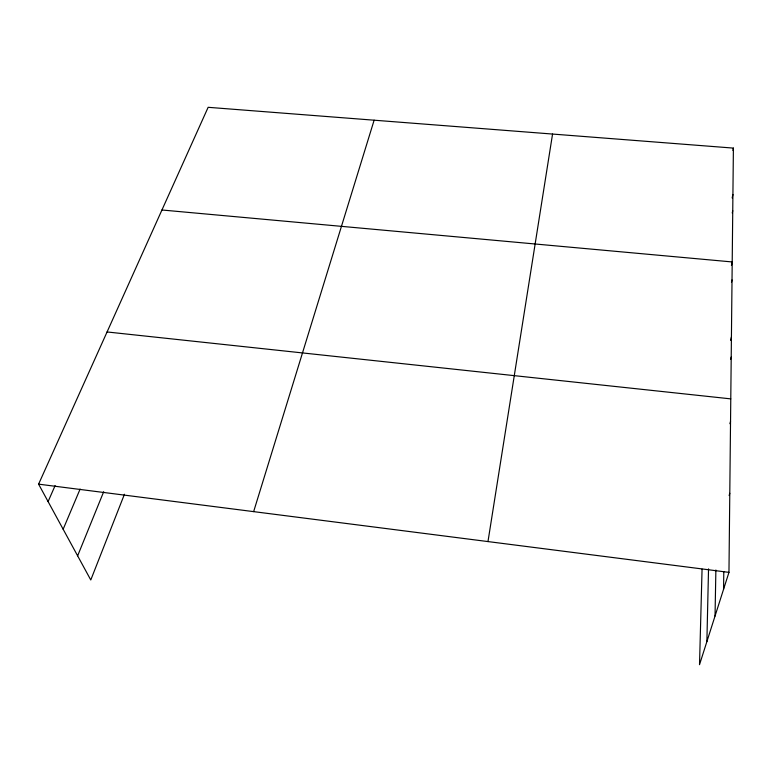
<?xml version="1.0" encoding="UTF-8"?>
<svg xmlns="http://www.w3.org/2000/svg" width="772" height="772" viewBox="0 0 772 772"><rect width="100%" height="100%" fill="white"/><g stroke="black" fill="none" stroke-linecap="round" stroke-linejoin="round"><path stroke-width="1.16" d="M702.066 569.147L699.519 664.692L728.961 572.37L733.4 148.099L208.141 107.308L38.6 484.15L90.778 579.975L124.456 494.234M723.557 589.306L723.798 571.782M715.036 616.046L715.876 569.997M706.882 641.609L708.532 568.887M487.981 541.577L552.559 134.058M732.918 150.444L733.4 148.099M732.165 197.96L732.918 194.457M732.242 213.014L732.744 210.688M731.422 265.414L732.213 261.949L161.946 209.994M731.489 282.243L732.02 279.947M730.592 340.327L731.422 336.939M730.659 359.241L731.219 357.002M729.926 423.731L730.544 421.406M729.144 495.527L729.791 493.298M253.641 511.624L374.13 120.2M77.634 555.83L103.68 491.754M63.15 529.235L80.114 489.062M48.096 501.588L55.121 485.578M107.067 331.96L730.775 398.873M38.6 484.15L728.961 572.37"/></g></svg>
